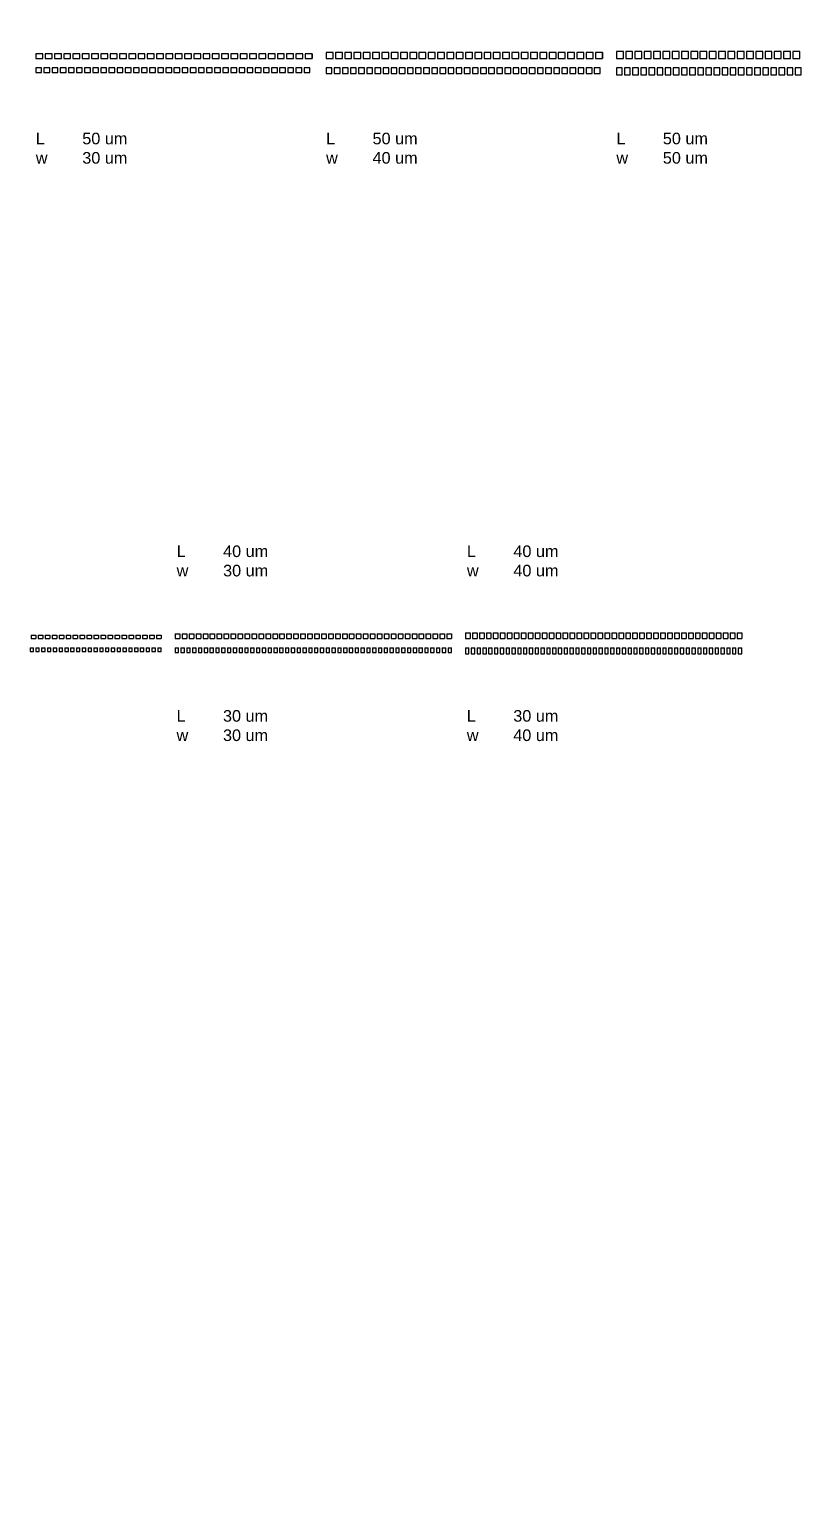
# Model space of a CAD drawing. Header units: millimetres. Extents: x 26241 to 236241, y 30294 to 280394.
# Drawn here: x 50026 to 56676, y 143064 to 155734 of the extents above; entities that cross this region are included whole.
import ezdxf

# ---------------------------------------------------------------- set-up
doc = ezdxf.new("R2010")
doc.units = ezdxf.units.MM
doc.layers.add('CLEAR', color=140, linetype='Continuous')
doc.layers.add('OPAQUE', color=10, linetype='Continuous')
doc.styles.get("Standard").update_dxf_attribs({"font": 'arial.ttf'})

msp = doc.modelspace()

# ---------------------------------------------------------------- linework, layer by layer
at = {"layer": 'CLEAR'}
for p, q in [((50081, 155524), (50081, 155484)), ((50141, 155524), (50081, 155524)), ((50081, 155484), (50141, 155484)), ((50141, 155484), (50141, 155524)), ((50161, 155524), (50161, 155484)), ((50221, 155524), (50161, 155524)), ((50161, 155484), (50221, 155484)), ((50221, 155484), (50221, 155524)), ((50241, 155524), (50241, 155484)), ((50301, 155524), (50241, 155524)), ((50241, 155484), (50301, 155484)), ((50301, 155484), (50301, 155524)), ((50321, 155524), (50321, 155484)), ((50381, 155524), (50321, 155524)), ((50321, 155484), (50381, 155484)), ((50381, 155484), (50381, 155524)), ((50401, 155524), (50401, 155484)), ((50461, 155524), (50401, 155524)), ((50401, 155484), (50461, 155484)), ((50461, 155484), (50461, 155524)), ((50481, 155524), (50481, 155484)), ((50541, 155524), (50481, 155524)), ((50481, 155484), (50541, 155484)), ((50541, 155484), (50541, 155524)), ((50561, 155524), (50561, 155484)), ((50621, 155524), (50561, 155524)), ((50561, 155484), (50621, 155484)), ((50621, 155484), (50621, 155524)), ((50641, 155524), (50641, 155484)), ((50701, 155524), (50641, 155524)), ((50641, 155484), (50701, 155484)), ((50701, 155484), (50701, 155524)), ((50721, 155524), (50721, 155484)), ((50781, 155524), (50721, 155524)), ((50721, 155484), (50781, 155484)), ((50781, 155484), (50781, 155524)), ((50801, 155524), (50801, 155484)), ((50861, 155524), (50801, 155524)), ((50801, 155484), (50861, 155484)), ((50861, 155484), (50861, 155524)), ((50881, 155524), (50881, 155484)), ((50941, 155524), (50881, 155524)), ((50881, 155484), (50941, 155484)), ((50941, 155484), (50941, 155524)), ((50961, 155524), (50961, 155484)), ((51021, 155524), (50961, 155524)), ((50961, 155484), (51021, 155484)), ((51021, 155484), (51021, 155524)), ((51041, 155524), (51041, 155484)), ((51101, 155524), (51041, 155524)), ((51041, 155484), (51101, 155484)), ((51101, 155484), (51101, 155524)), ((51121, 155524), (51121, 155484)), ((51181, 155524), (51121, 155524)), ((51121, 155484), (51181, 155484)), ((51181, 155484), (51181, 155524)), ((51201, 155524), (51201, 155484)), ((51261, 155524), (51201, 155524)), ((51201, 155484), (51261, 155484)), ((51261, 155484), (51261, 155524)), ((51281, 155524), (51281, 155484)), ((51341, 155524), (51281, 155524)), ((51281, 155484), (51341, 155484)), ((51341, 155484), (51341, 155524)), ((51361, 155524), (51361, 155484)), ((51421, 155524), (51361, 155524)), ((51361, 155484), (51421, 155484)), ((51421, 155484), (51421, 155524)), ((51441, 155524), (51441, 155484)), ((51501, 155524), (51441, 155524)), ((51441, 155484), (51501, 155484)), ((51501, 155484), (51501, 155524)), ((51521, 155524), (51521, 155484)), ((51581, 155524), (51521, 155524)), ((51521, 155484), (51581, 155484)), ((51581, 155484), (51581, 155524)), ((51601, 155524), (51601, 155484)), ((51661, 155524), (51601, 155524)), ((51601, 155484), (51661, 155484)), ((51661, 155484), (51661, 155524)), ((51681, 155524), (51681, 155484)), ((51741, 155524), (51681, 155524)), ((51681, 155484), (51741, 155484)), ((51741, 155484), (51741, 155524)), ((51761, 155524), (51761, 155484)), ((51821, 155524), (51761, 155524)), ((51761, 155484), (51821, 155484)), ((51821, 155484), (51821, 155524)), ((51841, 155524), (51841, 155484)), ((51901, 155524), (51841, 155524)), ((51841, 155484), (51901, 155484)), ((51901, 155484), (51901, 155524)), ((51921, 155524), (51921, 155484)), ((51981, 155524), (51921, 155524)), ((51921, 155484), (51981, 155484)), ((51981, 155484), (51981, 155524)), ((52001, 155524), (52001, 155484)), ((52061, 155524), (52001, 155524)), ((52001, 155484), (52061, 155484)), ((52061, 155484), (52061, 155524)), ((52081, 155524), (52081, 155484)), ((52141, 155524), (52081, 155524)), ((52081, 155484), (52141, 155484)), ((52141, 155484), (52141, 155524)), ((52161, 155524), (52161, 155484)), ((52221, 155524), (52161, 155524)), ((52161, 155484), (52221, 155484)), ((52221, 155484), (52221, 155524)), ((52241, 155524), (52241, 155484)), ((52301, 155524), (52241, 155524)), ((52241, 155484), (52301, 155484)), ((52301, 155484), (52301, 155524)), ((52321, 155524), (52321, 155484)), ((52381, 155524), (52321, 155524)), ((52321, 155484), (52381, 155484)), ((52381, 155484), (52381, 155524)), ((52401, 155524), (52401, 155484)), ((52461, 155524), (52401, 155524)), ((52401, 155484), (52461, 155484)), ((52461, 155524), (52461, 155484)), ((52461, 155484), (52461, 155524)), ((52581, 155534), (52581, 155484)), ((52641, 155534), (52581, 155534)), ((52581, 155484), (52641, 155484)), ((52641, 155484), (52641, 155534)), ((52661, 155534), (52661, 155484)), ((52721, 155534), (52661, 155534)), ((52661, 155484), (52721, 155484)), ((52721, 155484), (52721, 155534)), ((52741, 155534), (52741, 155484)), ((52801, 155534), (52741, 155534)), ((52741, 155484), (52801, 155484)), ((52801, 155484), (52801, 155534)), ((52821, 155534), (52821, 155484)), ((52881, 155534), (52821, 155534)), ((52821, 155484), (52881, 155484)), ((52881, 155484), (52881, 155534)), ((52901, 155534), (52901, 155484)), ((52961, 155534), (52901, 155534)), ((52901, 155484), (52961, 155484)), ((52961, 155484), (52961, 155534)), ((52981, 155534), (52981, 155484)), ((53041, 155534), (52981, 155534)), ((52981, 155484), (53041, 155484)), ((53041, 155484), (53041, 155534)), ((53061, 155534), (53061, 155484)), ((53121, 155534), (53061, 155534)), ((53061, 155484), (53121, 155484)), ((53121, 155484), (53121, 155534)), ((53141, 155534), (53141, 155484)), ((53201, 155534), (53141, 155534)), ((53141, 155484), (53201, 155484)), ((53201, 155484), (53201, 155534)), ((53221, 155534), (53221, 155484)), ((53281, 155534), (53221, 155534)), ((53221, 155484), (53281, 155484)), ((53281, 155484), (53281, 155534)), ((53301, 155534), (53301, 155484)), ((53361, 155534), (53301, 155534)), ((53301, 155484), (53361, 155484)), ((53361, 155484), (53361, 155534)), ((53381, 155534), (53381, 155484)), ((53441, 155534), (53381, 155534)), ((53381, 155484), (53441, 155484)), ((53441, 155484), (53441, 155534)), ((53461, 155534), (53461, 155484)), ((53521, 155534), (53461, 155534)), ((53461, 155484), (53521, 155484)), ((53521, 155484), (53521, 155534)), ((53541, 155534), (53541, 155484)), ((53601, 155534), (53541, 155534)), ((53541, 155484), (53601, 155484)), ((53601, 155484), (53601, 155534)), ((53621, 155534), (53621, 155484)), ((53681, 155534), (53621, 155534)), ((53621, 155484), (53681, 155484)), ((53681, 155484), (53681, 155534)), ((53701, 155534), (53701, 155484)), ((53761, 155534), (53701, 155534)), ((53701, 155484), (53761, 155484)), ((53761, 155484), (53761, 155534)), ((53781, 155534), (53781, 155484)), ((53841, 155534), (53781, 155534)), ((53781, 155484), (53841, 155484)), ((53841, 155484), (53841, 155534)), ((53861, 155534), (53861, 155484)), ((53921, 155534), (53861, 155534)), ((53861, 155484), (53921, 155484)), ((53921, 155484), (53921, 155534)), ((53941, 155534), (53941, 155484)), ((54001, 155534), (53941, 155534)), ((53941, 155484), (54001, 155484)), ((54001, 155484), (54001, 155534)), ((54021, 155534), (54021, 155484)), ((54081, 155534), (54021, 155534)), ((54021, 155484), (54081, 155484)), ((54081, 155484), (54081, 155534)), ((54101, 155534), (54101, 155484)), ((54161, 155534), (54101, 155534)), ((54101, 155484), (54161, 155484)), ((54161, 155484), (54161, 155534)), ((54181, 155534), (54181, 155484)), ((54241, 155534), (54181, 155534)), ((54181, 155484), (54241, 155484)), ((54241, 155484), (54241, 155534)), ((54261, 155534), (54261, 155484)), ((54321, 155534), (54261, 155534)), ((54261, 155484), (54321, 155484)), ((54321, 155484), (54321, 155534)), ((54341, 155534), (54341, 155484)), ((54401, 155534), (54341, 155534)), ((54341, 155484), (54401, 155484)), ((54401, 155484), (54401, 155534)), ((54421, 155534), (54421, 155484)), ((54481, 155534), (54421, 155534)), ((54421, 155484), (54481, 155484)), ((54481, 155484), (54481, 155534)), ((54501, 155534), (54501, 155484)), ((54561, 155534), (54501, 155534)), ((54501, 155484), (54561, 155484)), ((54561, 155484), (54561, 155534)), ((54581, 155534), (54581, 155484)), ((54641, 155534), (54581, 155534)), ((54581, 155484), (54641, 155484)), ((54641, 155484), (54641, 155534)), ((54661, 155534), (54661, 155484)), ((54721, 155534), (54661, 155534)), ((54661, 155484), (54721, 155484)), ((54721, 155484), (54721, 155534)), ((54741, 155534), (54741, 155484)), ((54801, 155534), (54741, 155534)), ((54741, 155484), (54801, 155484)), ((54801, 155484), (54801, 155534)), ((54821, 155534), (54821, 155484)), ((54881, 155534), (54821, 155534)), ((54821, 155484), (54881, 155484)), ((54881, 155484), (54881, 155534)), ((54901, 155534), (54901, 155484)), ((54961, 155534), (54901, 155534)), ((54901, 155484), (54961, 155484)), ((54961, 155534), (54961, 155484)), ((54961, 155484), (54961, 155534)), ((55081, 155544), (55081, 155484)), ((55141, 155544), (55081, 155544)), ((55081, 155484), (55141, 155484)), ((55141, 155484), (55141, 155544)), ((55161, 155544), (55161, 155484)), ((55221, 155544), (55161, 155544)), ((55161, 155484), (55221, 155484)), ((55221, 155484), (55221, 155544)), ((55241, 155544), (55241, 155484)), ((55301, 155544), (55241, 155544)), ((55241, 155484), (55301, 155484)), ((55301, 155484), (55301, 155544)), ((55321, 155544), (55321, 155484)), ((55381, 155544), (55321, 155544)), ((55321, 155484), (55381, 155484)), ((55381, 155484), (55381, 155544)), ((55401, 155544), (55401, 155484)), ((55461, 155544), (55401, 155544)), ((55401, 155484), (55461, 155484)), ((55461, 155484), (55461, 155544)), ((55481, 155544), (55481, 155484)), ((55541, 155544), (55481, 155544)), ((55481, 155484), (55541, 155484)), ((55541, 155484), (55541, 155544)), ((55561, 155544), (55561, 155484)), ((55621, 155544), (55561, 155544)), ((55561, 155484), (55621, 155484)), ((55621, 155484), (55621, 155544)), ((55641, 155544), (55641, 155484)), ((55701, 155544), (55641, 155544)), ((55641, 155484), (55701, 155484)), ((55701, 155484), (55701, 155544)), ((55721, 155544), (55721, 155484)), ((55781, 155544), (55721, 155544)), ((55721, 155484), (55781, 155484)), ((55781, 155484), (55781, 155544)), ((55801, 155544), (55801, 155484)), ((55861, 155544), (55801, 155544)), ((55801, 155484), (55861, 155484)), ((55861, 155484), (55861, 155544)), ((55881, 155544), (55881, 155484)), ((55941, 155544), (55881, 155544)), ((55881, 155484), (55941, 155484)), ((55941, 155484), (55941, 155544)), ((55961, 155544), (55961, 155484)), ((56021, 155544), (55961, 155544)), ((55961, 155484), (56021, 155484)), ((56021, 155484), (56021, 155544)), ((56041, 155544), (56041, 155484)), ((56101, 155544), (56041, 155544)), ((56041, 155484), (56101, 155484)), ((56101, 155484), (56101, 155544)), ((56121, 155544), (56121, 155484)), ((56181, 155544), (56121, 155544)), ((56121, 155484), (56181, 155484)), ((56181, 155484), (56181, 155544)), ((56201, 155544), (56201, 155484)), ((56261, 155544), (56201, 155544)), ((56201, 155484), (56261, 155484)), ((56261, 155484), (56261, 155544)), ((56281, 155544), (56281, 155484)), ((56341, 155544), (56281, 155544)), ((56281, 155484), (56341, 155484)), ((56341, 155484), (56341, 155544)), ((56361, 155544), (56361, 155484)), ((56421, 155544), (56361, 155544)), ((56361, 155484), (56421, 155484)), ((56421, 155484), (56421, 155544)), ((56441, 155544), (56441, 155484)), ((56501, 155544), (56441, 155544)), ((56441, 155484), (56501, 155484)), ((56501, 155484), (56501, 155544)), ((56521, 155544), (56521, 155484)), ((56581, 155544), (56521, 155544)), ((56521, 155484), (56581, 155484)), ((56581, 155484), (56581, 155544)), ((56601, 155544), (56601, 155484)), ((56661, 155544), (56601, 155544)), ((56601, 155484), (56661, 155484)), ((56661, 155484), (56661, 155544)), ((50081, 155404), (50081, 155364)), ((50131, 155404), (50081, 155404)), ((50081, 155364), (50131, 155364)), ((50131, 155364), (50131, 155404)), ((50151, 155404), (50151, 155364)), ((50201, 155404), (50151, 155404)), ((50151, 155364), (50201, 155364)), ((50201, 155364), (50201, 155404)), ((50221, 155404), (50221, 155364)), ((50271, 155404), (50221, 155404)), ((50221, 155364), (50271, 155364)), ((50271, 155364), (50271, 155404)), ((50291, 155404), (50291, 155364)), ((50341, 155404), (50291, 155404)), ((50291, 155364), (50341, 155364)), ((50341, 155364), (50341, 155404)), ((50361, 155404), (50361, 155364)), ((50411, 155404), (50361, 155404)), ((50361, 155364), (50411, 155364)), ((50411, 155364), (50411, 155404)), ((50431, 155404), (50431, 155364)), ((50481, 155404), (50431, 155404)), ((50431, 155364), (50481, 155364)), ((50481, 155364), (50481, 155404)), ((50501, 155404), (50501, 155364)), ((50551, 155404), (50501, 155404)), ((50501, 155364), (50551, 155364)), ((50551, 155364), (50551, 155404)), ((50571, 155404), (50571, 155364)), ((50621, 155404), (50571, 155404)), ((50571, 155364), (50621, 155364)), ((50621, 155364), (50621, 155404)), ((50641, 155404), (50641, 155364)), ((50691, 155404), (50641, 155404)), ((50641, 155364), (50691, 155364)), ((50691, 155364), (50691, 155404)), ((50711, 155404), (50711, 155364)), ((50761, 155404), (50711, 155404)), ((50711, 155364), (50761, 155364)), ((50761, 155364), (50761, 155404)), ((50781, 155404), (50781, 155364)), ((50831, 155404), (50781, 155404)), ((50781, 155364), (50831, 155364)), ((50831, 155364), (50831, 155404)), ((50851, 155404), (50851, 155364)), ((50901, 155404), (50851, 155404)), ((50851, 155364), (50901, 155364)), ((50901, 155364), (50901, 155404)), ((50921, 155404), (50921, 155364)), ((50971, 155404), (50921, 155404)), ((50921, 155364), (50971, 155364)), ((50971, 155364), (50971, 155404)), ((50991, 155404), (50991, 155364)), ((51041, 155404), (50991, 155404)), ((50991, 155364), (51041, 155364)), ((51041, 155364), (51041, 155404)), ((51061, 155404), (51061, 155364)), ((51111, 155404), (51061, 155404)), ((51061, 155364), (51111, 155364)), ((51111, 155364), (51111, 155404)), ((51131, 155404), (51131, 155364)), ((51181, 155404), (51131, 155404)), ((51131, 155364), (51181, 155364)), ((51181, 155364), (51181, 155404)), ((51201, 155404), (51201, 155364)), ((51251, 155404), (51201, 155404)), ((51201, 155364), (51251, 155364)), ((51251, 155364), (51251, 155404)), ((51271, 155404), (51271, 155364)), ((51321, 155404), (51271, 155404)), ((51271, 155364), (51321, 155364)), ((51321, 155364), (51321, 155404)), ((51341, 155404), (51341, 155364)), ((51391, 155404), (51341, 155404)), ((51341, 155364), (51391, 155364)), ((51391, 155364), (51391, 155404)), ((51411, 155404), (51411, 155364)), ((51461, 155404), (51411, 155404)), ((51411, 155364), (51461, 155364)), ((51461, 155364), (51461, 155404)), ((51481, 155404), (51481, 155364)), ((51531, 155404), (51481, 155404)), ((51481, 155364), (51531, 155364)), ((51531, 155364), (51531, 155404)), ((51551, 155404), (51551, 155364)), ((51601, 155404), (51551, 155404)), ((51551, 155364), (51601, 155364)), ((51601, 155364), (51601, 155404)), ((51621, 155404), (51621, 155364)), ((51671, 155404), (51621, 155404)), ((51621, 155364), (51671, 155364)), ((51671, 155364), (51671, 155404)), ((51691, 155404), (51691, 155364)), ((51741, 155404), (51691, 155404)), ((51691, 155364), (51741, 155364)), ((51741, 155364), (51741, 155404)), ((51761, 155404), (51761, 155364)), ((51811, 155404), (51761, 155404)), ((51761, 155364), (51811, 155364)), ((51811, 155364), (51811, 155404)), ((51831, 155404), (51831, 155364)), ((51881, 155404), (51831, 155404)), ((51831, 155364), (51881, 155364)), ((51881, 155364), (51881, 155404)), ((51901, 155404), (51901, 155364)), ((51951, 155404), (51901, 155404)), ((51901, 155364), (51951, 155364)), ((51951, 155364), (51951, 155404)), ((51971, 155404), (51971, 155364)), ((52021, 155404), (51971, 155404)), ((51971, 155364), (52021, 155364)), ((52021, 155364), (52021, 155404)), ((52041, 155404), (52041, 155364)), ((52091, 155404), (52041, 155404)), ((52041, 155364), (52091, 155364)), ((52091, 155364), (52091, 155404)), ((52111, 155404), (52111, 155364)), ((52161, 155404), (52111, 155404)), ((52111, 155364), (52161, 155364)), ((52161, 155364), (52161, 155404)), ((52181, 155404), (52181, 155364)), ((52231, 155404), (52181, 155404)), ((52181, 155364), (52231, 155364)), ((52231, 155364), (52231, 155404)), ((52251, 155404), (52251, 155364)), ((52301, 155404), (52251, 155404)), ((52251, 155364), (52301, 155364)), ((52301, 155364), (52301, 155404)), ((52321, 155404), (52321, 155364)), ((52371, 155404), (52321, 155404)), ((52321, 155364), (52371, 155364)), ((52371, 155364), (52371, 155404)), ((52391, 155404), (52391, 155364)), ((52441, 155404), (52391, 155404)), ((52391, 155364), (52441, 155364)), ((52441, 155364), (52441, 155404)), ((52581, 155404), (52581, 155354)), ((52631, 155404), (52581, 155404)), ((52581, 155354), (52631, 155354)), ((52631, 155354), (52631, 155404)), ((52651, 155404), (52651, 155354)), ((52701, 155404), (52651, 155404)), ((52651, 155354), (52701, 155354)), ((52701, 155354), (52701, 155404)), ((52721, 155404), (52721, 155354)), ((52771, 155404), (52721, 155404)), ((52721, 155354), (52771, 155354)), ((52771, 155354), (52771, 155404)), ((52791, 155404), (52791, 155354)), ((52841, 155404), (52791, 155404)), ((52791, 155354), (52841, 155354)), ((52841, 155354), (52841, 155404)), ((52861, 155404), (52861, 155354)), ((52911, 155404), (52861, 155404)), ((52861, 155354), (52911, 155354)), ((52911, 155354), (52911, 155404)), ((52931, 155404), (52931, 155354)), ((52981, 155404), (52931, 155404)), ((52931, 155354), (52981, 155354)), ((52981, 155354), (52981, 155404)), ((53001, 155404), (53001, 155354)), ((53051, 155404), (53001, 155404)), ((53001, 155354), (53051, 155354)), ((53051, 155354), (53051, 155404)), ((53071, 155404), (53071, 155354)), ((53121, 155404), (53071, 155404)), ((53071, 155354), (53121, 155354)), ((53121, 155354), (53121, 155404)), ((53141, 155404), (53141, 155354)), ((53191, 155404), (53141, 155404)), ((53141, 155354), (53191, 155354)), ((53191, 155354), (53191, 155404)), ((53211, 155404), (53211, 155354)), ((53261, 155404), (53211, 155404)), ((53211, 155354), (53261, 155354)), ((53261, 155354), (53261, 155404)), ((53281, 155404), (53281, 155354)), ((53331, 155404), (53281, 155404)), ((53281, 155354), (53331, 155354)), ((53331, 155354), (53331, 155404)), ((53351, 155404), (53351, 155354)), ((53401, 155404), (53351, 155404)), ((53351, 155354), (53401, 155354)), ((53401, 155354), (53401, 155404)), ((53421, 155404), (53421, 155354)), ((53471, 155404), (53421, 155404)), ((53421, 155354), (53471, 155354)), ((53471, 155354), (53471, 155404)), ((53491, 155404), (53491, 155354)), ((53541, 155404), (53491, 155404)), ((53491, 155354), (53541, 155354)), ((53541, 155354), (53541, 155404)), ((53561, 155404), (53561, 155354)), ((53611, 155404), (53561, 155404)), ((53561, 155354), (53611, 155354)), ((53611, 155354), (53611, 155404)), ((53631, 155404), (53631, 155354)), ((53681, 155404), (53631, 155404)), ((53631, 155354), (53681, 155354)), ((53681, 155354), (53681, 155404)), ((53701, 155404), (53701, 155354)), ((53751, 155404), (53701, 155404)), ((53701, 155354), (53751, 155354)), ((53751, 155354), (53751, 155404)), ((53771, 155404), (53771, 155354)), ((53821, 155404), (53771, 155404)), ((53771, 155354), (53821, 155354)), ((53821, 155354), (53821, 155404)), ((53841, 155404), (53841, 155354)), ((53891, 155404), (53841, 155404)), ((53841, 155354), (53891, 155354)), ((53891, 155354), (53891, 155404)), ((53911, 155404), (53911, 155354)), ((53961, 155404), (53911, 155404)), ((53911, 155354), (53961, 155354)), ((53961, 155354), (53961, 155404)), ((53981, 155404), (53981, 155354)), ((54031, 155404), (53981, 155404)), ((53981, 155354), (54031, 155354)), ((54031, 155354), (54031, 155404)), ((54051, 155404), (54051, 155354)), ((54101, 155404), (54051, 155404)), ((54051, 155354), (54101, 155354)), ((54101, 155354), (54101, 155404)), ((54121, 155404), (54121, 155354)), ((54171, 155404), (54121, 155404)), ((54121, 155354), (54171, 155354)), ((54171, 155354), (54171, 155404)), ((54191, 155404), (54191, 155354)), ((54241, 155404), (54191, 155404)), ((54191, 155354), (54241, 155354)), ((54241, 155354), (54241, 155404)), ((54261, 155404), (54261, 155354)), ((54311, 155404), (54261, 155404)), ((54261, 155354), (54311, 155354)), ((54311, 155354), (54311, 155404)), ((54331, 155404), (54331, 155354)), ((54381, 155404), (54331, 155404)), ((54331, 155354), (54381, 155354)), ((54381, 155354), (54381, 155404)), ((54401, 155404), (54401, 155354)), ((54451, 155404), (54401, 155404)), ((54401, 155354), (54451, 155354)), ((54451, 155354), (54451, 155404)), ((54471, 155404), (54471, 155354)), ((54521, 155404), (54471, 155404)), ((54471, 155354), (54521, 155354)), ((54521, 155354), (54521, 155404)), ((54541, 155404), (54541, 155354)), ((54591, 155404), (54541, 155404)), ((54541, 155354), (54591, 155354)), ((54591, 155354), (54591, 155404)), ((54611, 155404), (54611, 155354)), ((54661, 155404), (54611, 155404)), ((54611, 155354), (54661, 155354)), ((54661, 155354), (54661, 155404)), ((54681, 155404), (54681, 155354)), ((54731, 155404), (54681, 155404)), ((54681, 155354), (54731, 155354)), ((54731, 155354), (54731, 155404)), ((54751, 155404), (54751, 155354)), ((54801, 155404), (54751, 155404)), ((54751, 155354), (54801, 155354)), ((54801, 155354), (54801, 155404)), ((54821, 155404), (54821, 155354)), ((54871, 155404), (54821, 155404)), ((54821, 155354), (54871, 155354)), ((54871, 155354), (54871, 155404)), ((54891, 155404), (54891, 155354)), ((54941, 155404), (54891, 155404)), ((54891, 155354), (54941, 155354)), ((54941, 155354), (54941, 155404)), ((55081, 155404), (55081, 155344)), ((55131, 155404), (55081, 155404)), ((55081, 155344), (55131, 155344)), ((55131, 155344), (55131, 155404)), ((55151, 155404), (55151, 155344)), ((55201, 155404), (55151, 155404)), ((55151, 155344), (55201, 155344)), ((55201, 155344), (55201, 155404)), ((55221, 155404), (55221, 155344)), ((55271, 155404), (55221, 155404)), ((55221, 155344), (55271, 155344)), ((55271, 155344), (55271, 155404)), ((55291, 155404), (55291, 155344)), ((55341, 155404), (55291, 155404)), ((55291, 155344), (55341, 155344)), ((55341, 155344), (55341, 155404)), ((55361, 155404), (55361, 155344)), ((55411, 155404), (55361, 155404)), ((55361, 155344), (55411, 155344)), ((55411, 155344), (55411, 155404)), ((55431, 155404), (55431, 155344)), ((55481, 155404), (55431, 155404)), ((55431, 155344), (55481, 155344)), ((55481, 155344), (55481, 155404)), ((55501, 155404), (55501, 155344)), ((55551, 155404), (55501, 155404)), ((55501, 155344), (55551, 155344)), ((55551, 155344), (55551, 155404)), ((55571, 155404), (55571, 155344)), ((55621, 155404), (55571, 155404)), ((55571, 155344), (55621, 155344)), ((55621, 155344), (55621, 155404)), ((55641, 155404), (55641, 155344)), ((55691, 155404), (55641, 155404)), ((55641, 155344), (55691, 155344)), ((55691, 155344), (55691, 155404)), ((55711, 155404), (55711, 155344)), ((55761, 155404), (55711, 155404)), ((55711, 155344), (55761, 155344)), ((55761, 155344), (55761, 155404)), ((55781, 155404), (55781, 155344)), ((55831, 155404), (55781, 155404)), ((55781, 155344), (55831, 155344)), ((55831, 155344), (55831, 155404)), ((55851, 155404), (55851, 155344)), ((55901, 155404), (55851, 155404)), ((55851, 155344), (55901, 155344)), ((55901, 155344), (55901, 155404)), ((55921, 155404), (55921, 155344)), ((55971, 155404), (55921, 155404)), ((55921, 155344), (55971, 155344)), ((55971, 155344), (55971, 155404)), ((55991, 155404), (55991, 155344)), ((56041, 155404), (55991, 155404)), ((55991, 155344), (56041, 155344)), ((56041, 155344), (56041, 155404)), ((56061, 155404), (56061, 155344)), ((56111, 155404), (56061, 155404)), ((56061, 155344), (56111, 155344)), ((56111, 155344), (56111, 155404)), ((56131, 155404), (56131, 155344)), ((56181, 155404), (56131, 155404)), ((56131, 155344), (56181, 155344)), ((56181, 155344), (56181, 155404)), ((56201, 155404), (56201, 155344)), ((56251, 155404), (56201, 155404)), ((56201, 155344), (56251, 155344)), ((56251, 155344), (56251, 155404)), ((56271, 155404), (56271, 155344)), ((56321, 155404), (56271, 155404)), ((56271, 155344), (56321, 155344)), ((56321, 155344), (56321, 155404)), ((56341, 155404), (56341, 155344)), ((56391, 155404), (56341, 155404)), ((56341, 155344), (56391, 155344)), ((56391, 155344), (56391, 155404)), ((56411, 155404), (56411, 155344)), ((56461, 155404), (56411, 155404)), ((56411, 155344), (56461, 155344)), ((56461, 155344), (56461, 155404)), ((56481, 155404), (56481, 155344)), ((56531, 155404), (56481, 155404)), ((56481, 155344), (56531, 155344)), ((56531, 155344), (56531, 155404)), ((56551, 155404), (56551, 155344)), ((56601, 155404), (56551, 155404)), ((56551, 155344), (56601, 155344)), ((56601, 155344), (56601, 155404)), ((56621, 155404), (56621, 155344)), ((56671, 155404), (56621, 155404)), ((56621, 155344), (56671, 155344)), ((56671, 155344), (56671, 155404)), ((51281, 150524), (51281, 150484)), ((51281, 150524), (51321, 150524)), ((51321, 150524), (51321, 150484)), ((51341, 150524), (51341, 150484)), ((51341, 150524), (51381, 150524)), ((51381, 150524), (51381, 150484)), ((51401, 150524), (51401, 150484)), ((51401, 150524), (51441, 150524)), ((51441, 150524), (51441, 150484)), ((51461, 150524), (51461, 150484)), ((51461, 150524), (51501, 150524)), ((51501, 150524), (51501, 150484)), ((51521, 150524), (51521, 150484)), ((51521, 150524), (51561, 150524)), ((51561, 150524), (51561, 150484)), ((51581, 150524), (51581, 150484)), ((51581, 150524), (51621, 150524)), ((51621, 150524), (51621, 150484)), ((51641, 150524), (51641, 150484)), ((51641, 150524), (51681, 150524)), ((51681, 150524), (51681, 150484)), ((51701, 150524), (51701, 150484)), ((51701, 150524), (51741, 150524)), ((51741, 150524), (51741, 150484)), ((51761, 150524), (51761, 150484)), ((51761, 150524), (51801, 150524)), ((51801, 150524), (51801, 150484)), ((51821, 150524), (51821, 150484)), ((51821, 150524), (51861, 150524)), ((51861, 150524), (51861, 150484)), ((51881, 150524), (51881, 150484)), ((51881, 150524), (51921, 150524)), ((51921, 150524), (51921, 150484)), ((51941, 150524), (51941, 150484)), ((51941, 150524), (51981, 150524)), ((51981, 150524), (51981, 150484)), ((52001, 150524), (52001, 150484)), ((52001, 150524), (52041, 150524)), ((52041, 150524), (52041, 150484)), ((52061, 150524), (52061, 150484)), ((52061, 150524), (52101, 150524)), ((52101, 150524), (52101, 150484)), ((52121, 150524), (52121, 150484)), ((52121, 150524), (52161, 150524)), ((52161, 150524), (52161, 150484)), ((52181, 150524), (52181, 150484)), ((52181, 150524), (52221, 150524)), ((52221, 150524), (52221, 150484)), ((52241, 150524), (52241, 150484)), ((52241, 150524), (52281, 150524)), ((52281, 150524), (52281, 150484)), ((52301, 150524), (52301, 150484)), ((52301, 150524), (52341, 150524)), ((52341, 150524), (52341, 150484)), ((52361, 150524), (52361, 150484)), ((52361, 150524), (52401, 150524)), ((52401, 150524), (52401, 150484)), ((52421, 150524), (52421, 150484)), ((52421, 150524), (52461, 150524)), ((52461, 150524), (52461, 150484)), ((52481, 150524), (52481, 150484)), ((52481, 150524), (52521, 150524)), ((52521, 150524), (52521, 150484)), ((52541, 150524), (52541, 150484)), ((52541, 150524), (52581, 150524)), ((52581, 150524), (52581, 150484)), ((52601, 150524), (52601, 150484)), ((52601, 150524), (52641, 150524)), ((52641, 150524), (52641, 150484)), ((52661, 150524), (52661, 150484)), ((52661, 150524), (52701, 150524)), ((52701, 150524), (52701, 150484)), ((52721, 150524), (52721, 150484)), ((52721, 150524), (52761, 150524)), ((52761, 150524), (52761, 150484)), ((52781, 150524), (52781, 150484)), ((52781, 150524), (52821, 150524)), ((52821, 150524), (52821, 150484)), ((52841, 150524), (52841, 150484)), ((52841, 150524), (52881, 150524)), ((52881, 150524), (52881, 150484)), ((52901, 150524), (52901, 150484)), ((52901, 150524), (52941, 150524)), ((52941, 150524), (52941, 150484)), ((52961, 150524), (52961, 150484)), ((52961, 150524), (53001, 150524)), ((53001, 150524), (53001, 150484)), ((53021, 150524), (53021, 150484)), ((53021, 150524), (53061, 150524)), ((53061, 150524), (53061, 150484)), ((53081, 150524), (53081, 150484)), ((53081, 150524), (53121, 150524)), ((53121, 150524), (53121, 150484)), ((53141, 150524), (53141, 150484)), ((53141, 150524), (53181, 150524)), ((53181, 150524), (53181, 150484)), ((53201, 150524), (53201, 150484)), ((53201, 150524), (53241, 150524)), ((53241, 150524), (53241, 150484)), ((53261, 150524), (53261, 150484)), ((53261, 150524), (53301, 150524)), ((53301, 150524), (53301, 150484)), ((53321, 150524), (53321, 150484)), ((53321, 150524), (53361, 150524)), ((53361, 150524), (53361, 150484)), ((53381, 150524), (53381, 150484)), ((53381, 150524), (53421, 150524)), ((53421, 150524), (53421, 150484)), ((53441, 150524), (53441, 150484)), ((53441, 150524), (53481, 150524)), ((53481, 150524), (53481, 150484)), ((53501, 150524), (53501, 150484)), ((53501, 150524), (53541, 150524)), ((53541, 150524), (53541, 150484)), ((53561, 150524), (53561, 150484)), ((53561, 150524), (53601, 150524)), ((53601, 150524), (53601, 150484)), ((53621, 150524), (53621, 150484)), ((53621, 150524), (53661, 150524)), ((53661, 150524), (53661, 150484)), ((53781, 150534), (53781, 150484)), ((53781, 150534), (53821, 150534)), ((53821, 150534), (53821, 150484)), ((53841, 150534), (53841, 150484)), ((53841, 150534), (53881, 150534)), ((53881, 150534), (53881, 150484)), ((53901, 150534), (53901, 150484)), ((53901, 150534), (53941, 150534)), ((53941, 150534), (53941, 150484)), ((53961, 150534), (53961, 150484)), ((53961, 150534), (54001, 150534)), ((54001, 150534), (54001, 150484)), ((54021, 150534), (54021, 150484)), ((54021, 150534), (54061, 150534)), ((54061, 150534), (54061, 150484)), ((54081, 150534), (54081, 150484)), ((54081, 150534), (54121, 150534)), ((54121, 150534), (54121, 150484)), ((54141, 150534), (54141, 150484)), ((54141, 150534), (54181, 150534)), ((54181, 150534), (54181, 150484)), ((54201, 150534), (54201, 150484)), ((54201, 150534), (54241, 150534)), ((54241, 150534), (54241, 150484)), ((54261, 150534), (54261, 150484)), ((54261, 150534), (54301, 150534)), ((54301, 150534), (54301, 150484)), ((54321, 150534), (54321, 150484)), ((54321, 150534), (54361, 150534)), ((54361, 150534), (54361, 150484)), ((54381, 150534), (54381, 150484)), ((54381, 150534), (54421, 150534)), ((54421, 150534), (54421, 150484)), ((54441, 150534), (54441, 150484)), ((54441, 150534), (54481, 150534)), ((54481, 150534), (54481, 150484)), ((54501, 150534), (54501, 150484)), ((54501, 150534), (54541, 150534)), ((54541, 150534), (54541, 150484)), ((54561, 150534), (54561, 150484)), ((54561, 150534), (54601, 150534)), ((54601, 150534), (54601, 150484)), ((54621, 150534), (54621, 150484)), ((54621, 150534), (54661, 150534)), ((54661, 150534), (54661, 150484)), ((54681, 150534), (54681, 150484)), ((54681, 150534), (54721, 150534)), ((54721, 150534), (54721, 150484)), ((54741, 150534), (54741, 150484)), ((54741, 150534), (54781, 150534)), ((54781, 150534), (54781, 150484)), ((54801, 150534), (54801, 150484)), ((54801, 150534), (54841, 150534)), ((54841, 150534), (54841, 150484)), ((54861, 150534), (54861, 150484)), ((54861, 150534), (54901, 150534)), ((54901, 150534), (54901, 150484)), ((54921, 150534), (54921, 150484)), ((54921, 150534), (54961, 150534)), ((54961, 150534), (54961, 150484)), ((54981, 150534), (54981, 150484)), ((54981, 150534), (55021, 150534)), ((55021, 150534), (55021, 150484)), ((55041, 150534), (55041, 150484)), ((55041, 150534), (55081, 150534)), ((55081, 150534), (55081, 150484)), ((55101, 150534), (55101, 150484)), ((55101, 150534), (55141, 150534)), ((55141, 150534), (55141, 150484)), ((55161, 150534), (55161, 150484)), ((55161, 150534), (55201, 150534)), ((55201, 150534), (55201, 150484)), ((55221, 150534), (55221, 150484)), ((55221, 150534), (55261, 150534)), ((55261, 150534), (55261, 150484)), ((55281, 150534), (55281, 150484)), ((55281, 150534), (55321, 150534)), ((55321, 150534), (55321, 150484)), ((55341, 150534), (55341, 150484)), ((55341, 150534), (55381, 150534)), ((55381, 150534), (55381, 150484)), ((55401, 150534), (55401, 150484)), ((55401, 150534), (55441, 150534)), ((55441, 150534), (55441, 150484)), ((55461, 150534), (55461, 150484)), ((55461, 150534), (55501, 150534)), ((55501, 150534), (55501, 150484)), ((55521, 150534), (55521, 150484)), ((55521, 150534), (55561, 150534)), ((55561, 150534), (55561, 150484)), ((55581, 150534), (55581, 150484)), ((55581, 150534), (55621, 150534)), ((55621, 150534), (55621, 150484)), ((55641, 150534), (55641, 150484)), ((55641, 150534), (55681, 150534)), ((55681, 150534), (55681, 150484)), ((55701, 150534), (55701, 150484)), ((55701, 150534), (55741, 150534)), ((55741, 150534), (55741, 150484)), ((55761, 150534), (55761, 150484)), ((55761, 150534), (55801, 150534)), ((55801, 150534), (55801, 150484)), ((55821, 150534), (55821, 150484)), ((55821, 150534), (55861, 150534)), ((55861, 150534), (55861, 150484)), ((55881, 150534), (55881, 150484)), ((55881, 150534), (55921, 150534)), ((55921, 150534), (55921, 150484)), ((55941, 150534), (55941, 150484)), ((55941, 150534), (55981, 150534)), ((55981, 150534), (55981, 150484)), ((56001, 150534), (56001, 150484)), ((56001, 150534), (56041, 150534)), ((56041, 150534), (56041, 150484)), ((56061, 150534), (56061, 150484)), ((56061, 150534), (56101, 150534)), ((56101, 150534), (56101, 150484)), ((56121, 150534), (56121, 150484)), ((56121, 150534), (56161, 150534)), ((56161, 150534), (56161, 150484)), ((50031, 150404), (50031, 150374)), ((50031, 150404), (50061, 150404)), ((50041, 150514), (50041, 150484)), ((50041, 150514), (50081, 150514)), ((50041, 150484), (50081, 150484)), ((50061, 150374), (50061, 150404)), ((50081, 150514), (50081, 150484)), ((50081, 150404), (50081, 150374)), ((50081, 150404), (50111, 150404)), ((50101, 150514), (50101, 150484)), ((50101, 150514), (50141, 150514)), ((50101, 150484), (50141, 150484)), ((50111, 150374), (50111, 150404)), ((50131, 150404), (50131, 150374)), ((50131, 150404), (50161, 150404)), ((50141, 150514), (50141, 150484)), ((50161, 150514), (50161, 150484)), ((50161, 150514), (50201, 150514)), ((50161, 150484), (50201, 150484)), ((50161, 150374), (50161, 150404)), ((50181, 150404), (50181, 150374)), ((50181, 150404), (50211, 150404)), ((50201, 150514), (50201, 150484)), ((50211, 150374), (50211, 150404)), ((50221, 150514), (50221, 150484)), ((50221, 150514), (50261, 150514)), ((50221, 150484), (50261, 150484)), ((50231, 150404), (50231, 150374)), ((50231, 150404), (50261, 150404)), ((50261, 150514), (50261, 150484)), ((50261, 150374), (50261, 150404)), ((50281, 150514), (50281, 150484)), ((50281, 150514), (50321, 150514)), ((50281, 150484), (50321, 150484)), ((50281, 150404), (50281, 150374)), ((50281, 150404), (50311, 150404)), ((50311, 150374), (50311, 150404)), ((50321, 150514), (50321, 150484)), ((50331, 150404), (50331, 150374)), ((50331, 150404), (50361, 150404)), ((50341, 150514), (50341, 150484)), ((50341, 150514), (50381, 150514)), ((50341, 150484), (50381, 150484)), ((50361, 150374), (50361, 150404)), ((50381, 150514), (50381, 150484)), ((50381, 150404), (50381, 150374)), ((50381, 150404), (50411, 150404)), ((50401, 150514), (50401, 150484)), ((50401, 150514), (50441, 150514)), ((50401, 150484), (50441, 150484)), ((50411, 150374), (50411, 150404)), ((50431, 150404), (50431, 150374)), ((50431, 150404), (50461, 150404)), ((50441, 150514), (50441, 150484)), ((50461, 150514), (50461, 150484)), ((50461, 150514), (50501, 150514)), ((50461, 150484), (50501, 150484)), ((50461, 150374), (50461, 150404)), ((50481, 150404), (50481, 150374)), ((50481, 150404), (50511, 150404)), ((50501, 150514), (50501, 150484)), ((50511, 150374), (50511, 150404)), ((50521, 150514), (50521, 150484)), ((50521, 150514), (50561, 150514)), ((50521, 150484), (50561, 150484)), ((50531, 150404), (50531, 150374)), ((50531, 150404), (50561, 150404)), ((50561, 150514), (50561, 150484)), ((50561, 150374), (50561, 150404)), ((50581, 150514), (50581, 150484)), ((50581, 150514), (50621, 150514)), ((50581, 150484), (50621, 150484)), ((50581, 150404), (50581, 150374)), ((50581, 150404), (50611, 150404)), ((50611, 150374), (50611, 150404)), ((50621, 150514), (50621, 150484)), ((50631, 150404), (50631, 150374)), ((50631, 150404), (50661, 150404)), ((50641, 150514), (50641, 150484)), ((50641, 150514), (50681, 150514)), ((50641, 150484), (50681, 150484)), ((50661, 150374), (50661, 150404)), ((50681, 150514), (50681, 150484)), ((50681, 150404), (50681, 150374)), ((50681, 150404), (50711, 150404)), ((50701, 150514), (50701, 150484)), ((50701, 150514), (50741, 150514)), ((50701, 150484), (50741, 150484)), ((50711, 150374), (50711, 150404)), ((50731, 150404), (50731, 150374)), ((50731, 150404), (50761, 150404)), ((50741, 150514), (50741, 150484)), ((50761, 150514), (50761, 150484)), ((50761, 150514), (50801, 150514)), ((50761, 150484), (50801, 150484)), ((50761, 150374), (50761, 150404)), ((50781, 150404), (50781, 150374)), ((50781, 150404), (50811, 150404)), ((50801, 150514), (50801, 150484)), ((50811, 150374), (50811, 150404)), ((50821, 150514), (50821, 150484)), ((50821, 150514), (50861, 150514)), ((50821, 150484), (50861, 150484)), ((50831, 150404), (50831, 150374)), ((50831, 150404), (50861, 150404)), ((50861, 150514), (50861, 150484)), ((50861, 150374), (50861, 150404)), ((50881, 150514), (50881, 150484)), ((50881, 150514), (50921, 150514)), ((50881, 150484), (50921, 150484)), ((50881, 150404), (50881, 150374)), ((50881, 150404), (50911, 150404)), ((50911, 150374), (50911, 150404)), ((50921, 150514), (50921, 150484)), ((50931, 150404), (50931, 150374)), ((50931, 150404), (50961, 150404)), ((50941, 150514), (50941, 150484)), ((50941, 150514), (50981, 150514)), ((50941, 150484), (50981, 150484)), ((50961, 150374), (50961, 150404)), ((50981, 150514), (50981, 150484)), ((50981, 150404), (50981, 150374)), ((50981, 150404), (51011, 150404)), ((51001, 150514), (51001, 150484)), ((51001, 150514), (51041, 150514)), ((51001, 150484), (51041, 150484)), ((51011, 150374), (51011, 150404)), ((51031, 150404), (51031, 150374)), ((51031, 150404), (51061, 150404)), ((51041, 150514), (51041, 150484)), ((51061, 150514), (51061, 150484)), ((51061, 150514), (51101, 150514)), ((51061, 150484), (51101, 150484)), ((51061, 150374), (51061, 150404)), ((51081, 150404), (51081, 150374)), ((51081, 150404), (51111, 150404)), ((51101, 150514), (51101, 150484)), ((51111, 150374), (51111, 150404)), ((51121, 150514), (51121, 150484)), ((51121, 150514), (51161, 150514)), ((51121, 150484), (51161, 150484)), ((51131, 150404), (51131, 150374)), ((51131, 150404), (51161, 150404)), ((51161, 150514), (51161, 150484)), ((51161, 150374), (51161, 150404)), ((51281, 150484), (51321, 150484)), ((51281, 150404), (51281, 150364)), ((51281, 150404), (51311, 150404)), ((51311, 150364), (51311, 150404)), ((51331, 150404), (51331, 150364)), ((51331, 150404), (51361, 150404)), ((51341, 150484), (51381, 150484)), ((51361, 150364), (51361, 150404)), ((51381, 150404), (51381, 150364)), ((51381, 150404), (51411, 150404)), ((51401, 150484), (51441, 150484)), ((51411, 150364), (51411, 150404)), ((51431, 150404), (51431, 150364)), ((51431, 150404), (51461, 150404)), ((51461, 150484), (51501, 150484)), ((51461, 150364), (51461, 150404)), ((51481, 150404), (51481, 150364)), ((51481, 150404), (51511, 150404)), ((51511, 150364), (51511, 150404)), ((51521, 150484), (51561, 150484)), ((51531, 150404), (51531, 150364)), ((51531, 150404), (51561, 150404)), ((51561, 150364), (51561, 150404)), ((51581, 150484), (51621, 150484)), ((51581, 150404), (51581, 150364)), ((51581, 150404), (51611, 150404)), ((51611, 150364), (51611, 150404)), ((51631, 150404), (51631, 150364)), ((51631, 150404), (51661, 150404)), ((51641, 150484), (51681, 150484)), ((51661, 150364), (51661, 150404)), ((51681, 150404), (51681, 150364)), ((51681, 150404), (51711, 150404)), ((51701, 150484), (51741, 150484)), ((51711, 150364), (51711, 150404)), ((51731, 150404), (51731, 150364)), ((51731, 150404), (51761, 150404)), ((51761, 150484), (51801, 150484)), ((51761, 150364), (51761, 150404)), ((51781, 150404), (51781, 150364)), ((51781, 150404), (51811, 150404)), ((51811, 150364), (51811, 150404)), ((51821, 150484), (51861, 150484)), ((51831, 150404), (51831, 150364)), ((51831, 150404), (51861, 150404)), ((51861, 150364), (51861, 150404)), ((51881, 150484), (51921, 150484)), ((51881, 150404), (51881, 150364)), ((51881, 150404), (51911, 150404)), ((51911, 150364), (51911, 150404)), ((51931, 150404), (51931, 150364)), ((51931, 150404), (51961, 150404)), ((51941, 150484), (51981, 150484)), ((51961, 150364), (51961, 150404)), ((51981, 150404), (51981, 150364)), ((51981, 150404), (52011, 150404)), ((52001, 150484), (52041, 150484)), ((52011, 150364), (52011, 150404)), ((52031, 150404), (52031, 150364)), ((52031, 150404), (52061, 150404)), ((52061, 150484), (52101, 150484)), ((52061, 150364), (52061, 150404)), ((52081, 150404), (52081, 150364)), ((52081, 150404), (52111, 150404)), ((52111, 150364), (52111, 150404)), ((52121, 150484), (52161, 150484)), ((52131, 150404), (52131, 150364)), ((52131, 150404), (52161, 150404)), ((52161, 150364), (52161, 150404)), ((52181, 150484), (52221, 150484)), ((52181, 150404), (52181, 150364)), ((52181, 150404), (52211, 150404)), ((52211, 150364), (52211, 150404)), ((52231, 150404), (52231, 150364)), ((52231, 150404), (52261, 150404)), ((52241, 150484), (52281, 150484)), ((52261, 150364), (52261, 150404)), ((52281, 150404), (52281, 150364)), ((52281, 150404), (52311, 150404)), ((52301, 150484), (52341, 150484)), ((52311, 150364), (52311, 150404)), ((52331, 150404), (52331, 150364)), ((52331, 150404), (52361, 150404)), ((52361, 150484), (52401, 150484)), ((52361, 150364), (52361, 150404)), ((52381, 150404), (52381, 150364)), ((52381, 150404), (52411, 150404)), ((52411, 150364), (52411, 150404)), ((52421, 150484), (52461, 150484)), ((52431, 150404), (52431, 150364)), ((52431, 150404), (52461, 150404)), ((52461, 150364), (52461, 150404)), ((52481, 150484), (52521, 150484)), ((52481, 150404), (52481, 150364)), ((52481, 150404), (52511, 150404)), ((52511, 150364), (52511, 150404)), ((52531, 150404), (52531, 150364)), ((52531, 150404), (52561, 150404)), ((52541, 150484), (52581, 150484)), ((52561, 150364), (52561, 150404)), ((52581, 150404), (52581, 150364)), ((52581, 150404), (52611, 150404)), ((52601, 150484), (52641, 150484)), ((52611, 150364), (52611, 150404)), ((52631, 150404), (52631, 150364)), ((52631, 150404), (52661, 150404)), ((52661, 150484), (52701, 150484)), ((52661, 150364), (52661, 150404)), ((52681, 150404), (52681, 150364)), ((52681, 150404), (52711, 150404)), ((52711, 150364), (52711, 150404)), ((52721, 150484), (52761, 150484)), ((52731, 150404), (52731, 150364)), ((52731, 150404), (52761, 150404)), ((52761, 150364), (52761, 150404)), ((52781, 150484), (52821, 150484)), ((52781, 150404), (52781, 150364)), ((52781, 150404), (52811, 150404)), ((52811, 150364), (52811, 150404)), ((52831, 150404), (52831, 150364)), ((52831, 150404), (52861, 150404)), ((52841, 150484), (52881, 150484)), ((52861, 150364), (52861, 150404)), ((52881, 150404), (52881, 150364)), ((52881, 150404), (52911, 150404)), ((52901, 150484), (52941, 150484)), ((52911, 150364), (52911, 150404)), ((52931, 150404), (52931, 150364)), ((52931, 150404), (52961, 150404)), ((52961, 150484), (53001, 150484)), ((52961, 150364), (52961, 150404)), ((52981, 150404), (52981, 150364)), ((52981, 150404), (53011, 150404)), ((53011, 150364), (53011, 150404)), ((53021, 150484), (53061, 150484)), ((53031, 150404), (53031, 150364)), ((53031, 150404), (53061, 150404)), ((53061, 150364), (53061, 150404)), ((53081, 150484), (53121, 150484)), ((53081, 150404), (53081, 150364)), ((53081, 150404), (53111, 150404)), ((53111, 150364), (53111, 150404)), ((53131, 150404), (53131, 150364)), ((53131, 150404), (53161, 150404)), ((53141, 150484), (53181, 150484)), ((53161, 150364), (53161, 150404)), ((53181, 150404), (53181, 150364)), ((53181, 150404), (53211, 150404)), ((53201, 150484), (53241, 150484)), ((53211, 150364), (53211, 150404)), ((53231, 150404), (53231, 150364)), ((53231, 150404), (53261, 150404)), ((53261, 150484), (53301, 150484)), ((53261, 150364), (53261, 150404)), ((53281, 150404), (53281, 150364)), ((53281, 150404), (53311, 150404)), ((53311, 150364), (53311, 150404)), ((53321, 150484), (53361, 150484)), ((53331, 150404), (53331, 150364)), ((53331, 150404), (53361, 150404)), ((53361, 150364), (53361, 150404)), ((53381, 150484), (53421, 150484)), ((53381, 150404), (53381, 150364)), ((53381, 150404), (53411, 150404)), ((53411, 150364), (53411, 150404)), ((53431, 150404), (53431, 150364)), ((53431, 150404), (53461, 150404)), ((53441, 150484), (53481, 150484)), ((53461, 150364), (53461, 150404)), ((53481, 150404), (53481, 150364)), ((53481, 150404), (53511, 150404)), ((53501, 150484), (53541, 150484)), ((53511, 150364), (53511, 150404)), ((53531, 150404), (53531, 150364)), ((53531, 150404), (53561, 150404)), ((53561, 150484), (53601, 150484)), ((53561, 150364), (53561, 150404)), ((53581, 150404), (53581, 150364)), ((53581, 150404), (53611, 150404)), ((53611, 150364), (53611, 150404)), ((53621, 150484), (53661, 150484)), ((53631, 150404), (53631, 150364)), ((53631, 150404), (53661, 150404)), ((53661, 150364), (53661, 150404)), ((53781, 150484), (53821, 150484)), ((53781, 150404), (53781, 150354)), ((53781, 150404), (53811, 150404)), ((53811, 150354), (53811, 150404)), ((53831, 150404), (53831, 150354)), ((53831, 150404), (53861, 150404)), ((53841, 150484), (53881, 150484)), ((53861, 150354), (53861, 150404)), ((53881, 150404), (53881, 150354)), ((53881, 150404), (53911, 150404)), ((53901, 150484), (53941, 150484)), ((53911, 150354), (53911, 150404)), ((53931, 150404), (53931, 150354)), ((53931, 150404), (53961, 150404)), ((53961, 150484), (54001, 150484)), ((53961, 150354), (53961, 150404)), ((53981, 150404), (53981, 150354)), ((53981, 150404), (54011, 150404)), ((54011, 150354), (54011, 150404)), ((54021, 150484), (54061, 150484)), ((54031, 150404), (54031, 150354)), ((54031, 150404), (54061, 150404)), ((54061, 150354), (54061, 150404)), ((54081, 150484), (54121, 150484)), ((54081, 150404), (54081, 150354)), ((54081, 150404), (54111, 150404)), ((54111, 150354), (54111, 150404)), ((54131, 150404), (54131, 150354)), ((54131, 150404), (54161, 150404)), ((54141, 150484), (54181, 150484)), ((54161, 150354), (54161, 150404)), ((54181, 150404), (54181, 150354)), ((54181, 150404), (54211, 150404)), ((54201, 150484), (54241, 150484)), ((54211, 150354), (54211, 150404)), ((54231, 150404), (54231, 150354)), ((54231, 150404), (54261, 150404)), ((54261, 150484), (54301, 150484)), ((54261, 150354), (54261, 150404)), ((54281, 150404), (54281, 150354)), ((54281, 150404), (54311, 150404)), ((54311, 150354), (54311, 150404)), ((54321, 150484), (54361, 150484)), ((54331, 150404), (54331, 150354)), ((54331, 150404), (54361, 150404)), ((54361, 150354), (54361, 150404)), ((54381, 150484), (54421, 150484)), ((54381, 150404), (54381, 150354)), ((54381, 150404), (54411, 150404)), ((54411, 150354), (54411, 150404)), ((54431, 150404), (54431, 150354)), ((54431, 150404), (54461, 150404)), ((54441, 150484), (54481, 150484)), ((54461, 150354), (54461, 150404)), ((54481, 150404), (54481, 150354)), ((54481, 150404), (54511, 150404)), ((54501, 150484), (54541, 150484)), ((54511, 150354), (54511, 150404)), ((54531, 150404), (54531, 150354)), ((54531, 150404), (54561, 150404)), ((54561, 150484), (54601, 150484)), ((54561, 150354), (54561, 150404)), ((54581, 150404), (54581, 150354)), ((54581, 150404), (54611, 150404)), ((54611, 150354), (54611, 150404)), ((54621, 150484), (54661, 150484)), ((54631, 150404), (54631, 150354)), ((54631, 150404), (54661, 150404)), ((54661, 150354), (54661, 150404)), ((54681, 150484), (54721, 150484)), ((54681, 150404), (54681, 150354)), ((54681, 150404), (54711, 150404)), ((54711, 150354), (54711, 150404)), ((54731, 150404), (54731, 150354)), ((54731, 150404), (54761, 150404)), ((54741, 150484), (54781, 150484)), ((54761, 150354), (54761, 150404)), ((54781, 150404), (54781, 150354)), ((54781, 150404), (54811, 150404)), ((54801, 150484), (54841, 150484)), ((54811, 150354), (54811, 150404)), ((54831, 150404), (54831, 150354)), ((54831, 150404), (54861, 150404)), ((54861, 150484), (54901, 150484)), ((54861, 150354), (54861, 150404)), ((54881, 150404), (54881, 150354)), ((54881, 150404), (54911, 150404)), ((54911, 150354), (54911, 150404)), ((54921, 150484), (54961, 150484)), ((54931, 150404), (54931, 150354)), ((54931, 150404), (54961, 150404)), ((54961, 150354), (54961, 150404)), ((54981, 150484), (55021, 150484)), ((54981, 150404), (54981, 150354)), ((54981, 150404), (55011, 150404)), ((55011, 150354), (55011, 150404)), ((55031, 150404), (55031, 150354)), ((55031, 150404), (55061, 150404)), ((55041, 150484), (55081, 150484)), ((55061, 150354), (55061, 150404)), ((55081, 150404), (55081, 150354)), ((55081, 150404), (55111, 150404)), ((55101, 150484), (55141, 150484)), ((55111, 150354), (55111, 150404)), ((55131, 150404), (55131, 150354)), ((55131, 150404), (55161, 150404)), ((55161, 150484), (55201, 150484)), ((55161, 150354), (55161, 150404)), ((55181, 150404), (55181, 150354)), ((55181, 150404), (55211, 150404)), ((55211, 150354), (55211, 150404)), ((55221, 150484), (55261, 150484)), ((55231, 150404), (55231, 150354)), ((55231, 150404), (55261, 150404)), ((55261, 150354), (55261, 150404)), ((55281, 150484), (55321, 150484)), ((55281, 150404), (55281, 150354)), ((55281, 150404), (55311, 150404)), ((55311, 150354), (55311, 150404)), ((55331, 150404), (55331, 150354)), ((55331, 150404), (55361, 150404)), ((55341, 150484), (55381, 150484)), ((55361, 150354), (55361, 150404)), ((55381, 150404), (55381, 150354)), ((55381, 150404), (55411, 150404)), ((55401, 150484), (55441, 150484)), ((55411, 150354), (55411, 150404)), ((55431, 150404), (55431, 150354)), ((55431, 150404), (55461, 150404)), ((55461, 150484), (55501, 150484)), ((55461, 150354), (55461, 150404)), ((55481, 150404), (55481, 150354)), ((55481, 150404), (55511, 150404)), ((55511, 150354), (55511, 150404)), ((55521, 150484), (55561, 150484)), ((55531, 150404), (55531, 150354)), ((55531, 150404), (55561, 150404)), ((55561, 150354), (55561, 150404)), ((55581, 150484), (55621, 150484)), ((55581, 150404), (55581, 150354)), ((55581, 150404), (55611, 150404)), ((55611, 150354), (55611, 150404)), ((55631, 150404), (55631, 150354)), ((55631, 150404), (55661, 150404)), ((55641, 150484), (55681, 150484)), ((55661, 150354), (55661, 150404)), ((55681, 150404), (55681, 150354)), ((55681, 150404), (55711, 150404)), ((55701, 150484), (55741, 150484)), ((55711, 150354), (55711, 150404)), ((55731, 150404), (55731, 150354)), ((55731, 150404), (55761, 150404)), ((55761, 150484), (55801, 150484)), ((55761, 150354), (55761, 150404)), ((55781, 150404), (55781, 150354)), ((55781, 150404), (55811, 150404)), ((55811, 150354), (55811, 150404)), ((55821, 150484), (55861, 150484)), ((55831, 150404), (55831, 150354)), ((55831, 150404), (55861, 150404)), ((55861, 150354), (55861, 150404)), ((55881, 150484), (55921, 150484)), ((55881, 150404), (55881, 150354)), ((55881, 150404), (55911, 150404)), ((55911, 150354), (55911, 150404)), ((55931, 150404), (55931, 150354)), ((55931, 150404), (55961, 150404)), ((55941, 150484), (55981, 150484)), ((55961, 150354), (55961, 150404)), ((55981, 150404), (55981, 150354)), ((55981, 150404), (56011, 150404)), ((56001, 150484), (56041, 150484)), ((56011, 150354), (56011, 150404)), ((56031, 150404), (56031, 150354)), ((56031, 150404), (56061, 150404)), ((56061, 150484), (56101, 150484)), ((56061, 150354), (56061, 150404)), ((56081, 150404), (56081, 150354)), ((56081, 150404), (56111, 150404)), ((56111, 150354), (56111, 150404)), ((56121, 150484), (56161, 150484)), ((56131, 150404), (56131, 150354)), ((56131, 150404), (56161, 150404)), ((56161, 150354), (56161, 150404)), ((50031, 150374), (50061, 150374)), ((50081, 150374), (50111, 150374)), ((50131, 150374), (50161, 150374)), ((50181, 150374), (50211, 150374)), ((50231, 150374), (50261, 150374)), ((50281, 150374), (50311, 150374)), ((50331, 150374), (50361, 150374)), ((50381, 150374), (50411, 150374)), ((50431, 150374), (50461, 150374)), ((50481, 150374), (50511, 150374)), ((50531, 150374), (50561, 150374)), ((50581, 150374), (50611, 150374)), ((50631, 150374), (50661, 150374)), ((50681, 150374), (50711, 150374)), ((50731, 150374), (50761, 150374)), ((50781, 150374), (50811, 150374)), ((50831, 150374), (50861, 150374)), ((50881, 150374), (50911, 150374)), ((50931, 150374), (50961, 150374)), ((50981, 150374), (51011, 150374)), ((51031, 150374), (51061, 150374)), ((51081, 150374), (51111, 150374)), ((51131, 150374), (51161, 150374)), ((51281, 150364), (51311, 150364)), ((51331, 150364), (51361, 150364)), ((51381, 150364), (51411, 150364)), ((51431, 150364), (51461, 150364)), ((51481, 150364), (51511, 150364)), ((51531, 150364), (51561, 150364)), ((51581, 150364), (51611, 150364)), ((51631, 150364), (51661, 150364)), ((51681, 150364), (51711, 150364)), ((51731, 150364), (51761, 150364)), ((51781, 150364), (51811, 150364)), ((51831, 150364), (51861, 150364)), ((51881, 150364), (51911, 150364)), ((51931, 150364), (51961, 150364)), ((51981, 150364), (52011, 150364)), ((52031, 150364), (52061, 150364)), ((52081, 150364), (52111, 150364)), ((52131, 150364), (52161, 150364)), ((52181, 150364), (52211, 150364)), ((52231, 150364), (52261, 150364)), ((52281, 150364), (52311, 150364)), ((52331, 150364), (52361, 150364)), ((52381, 150364), (52411, 150364)), ((52431, 150364), (52461, 150364)), ((52481, 150364), (52511, 150364)), ((52531, 150364), (52561, 150364)), ((52581, 150364), (52611, 150364)), ((52631, 150364), (52661, 150364)), ((52681, 150364), (52711, 150364)), ((52731, 150364), (52761, 150364)), ((52781, 150364), (52811, 150364)), ((52831, 150364), (52861, 150364)), ((52881, 150364), (52911, 150364)), ((52931, 150364), (52961, 150364)), ((52981, 150364), (53011, 150364)), ((53031, 150364), (53061, 150364)), ((53081, 150364), (53111, 150364)), ((53131, 150364), (53161, 150364)), ((53181, 150364), (53211, 150364)), ((53231, 150364), (53261, 150364)), ((53281, 150364), (53311, 150364)), ((53331, 150364), (53361, 150364)), ((53381, 150364), (53411, 150364)), ((53431, 150364), (53461, 150364)), ((53481, 150364), (53511, 150364)), ((53531, 150364), (53561, 150364)), ((53581, 150364), (53611, 150364)), ((53631, 150364), (53661, 150364)), ((53781, 150354), (53811, 150354)), ((53831, 150354), (53861, 150354)), ((53881, 150354), (53911, 150354)), ((53931, 150354), (53961, 150354)), ((53981, 150354), (54011, 150354)), ((54031, 150354), (54061, 150354)), ((54081, 150354), (54111, 150354)), ((54131, 150354), (54161, 150354)), ((54181, 150354), (54211, 150354)), ((54231, 150354), (54261, 150354)), ((54281, 150354), (54311, 150354)), ((54331, 150354), (54361, 150354)), ((54381, 150354), (54411, 150354)), ((54431, 150354), (54461, 150354)), ((54481, 150354), (54511, 150354)), ((54531, 150354), (54561, 150354)), ((54581, 150354), (54611, 150354)), ((54631, 150354), (54661, 150354)), ((54681, 150354), (54711, 150354)), ((54731, 150354), (54761, 150354)), ((54781, 150354), (54811, 150354)), ((54831, 150354), (54861, 150354)), ((54881, 150354), (54911, 150354)), ((54931, 150354), (54961, 150354)), ((54981, 150354), (55011, 150354)), ((55031, 150354), (55061, 150354)), ((55081, 150354), (55111, 150354)), ((55131, 150354), (55161, 150354)), ((55181, 150354), (55211, 150354)), ((55231, 150354), (55261, 150354)), ((55281, 150354), (55311, 150354)), ((55331, 150354), (55361, 150354)), ((55381, 150354), (55411, 150354)), ((55431, 150354), (55461, 150354)), ((55481, 150354), (55511, 150354)), ((55531, 150354), (55561, 150354)), ((55581, 150354), (55611, 150354)), ((55631, 150354), (55661, 150354)), ((55681, 150354), (55711, 150354)), ((55731, 150354), (55761, 150354)), ((55781, 150354), (55811, 150354)), ((55831, 150354), (55861, 150354)), ((55881, 150354), (55911, 150354)), ((55931, 150354), (55961, 150354)), ((55981, 150354), (56011, 150354)), ((56031, 150354), (56061, 150354)), ((56081, 150354), (56111, 150354)), ((56131, 150354), (56161, 150354))]:
    msp.add_line(p, q, dxfattribs=at)
at = {"layer": 'OPAQUE'}
msp.add_circle((51241, 155394), 25000, dxfattribs=at)

# ---------------------------------------------------------------- texts
at = {"layer": 'CLEAR', "char_height": 100, "attachment_point": 1}
for s, insert in [('L^I50 um\\Pw^I30 um', (50081, 154844)), ('L^I50 um\\Pw^I40 um', (52581, 154844)), ('L^I50 um\\Pw^I50 um', (55081, 154844)), ('L^I40 um\\Pw^I30 um', (51294, 151287)), ('L^I40 um\\Pw^I40 um', (53794, 151287)), ('L^I30 um\\Pw^I30 um', (51293, 149868)), ('L^I30 um\\Pw^I40 um', (53793, 149868))]:
    msp.add_mtext_dynamic_manual_height_columns(s, width=794.65, gutter_width=12.5, heights=[273], dxfattribs=dict(at, insert=insert))

doc.saveas('drawing.dxf')
